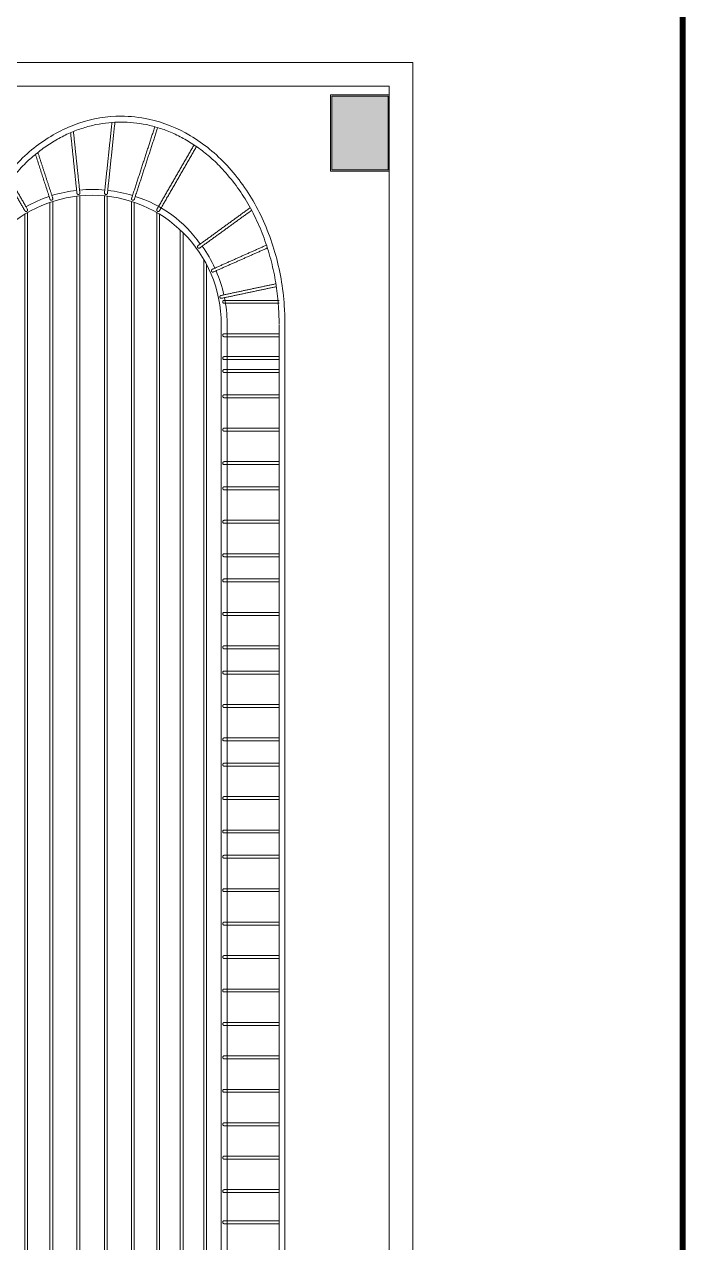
# Model space of a CAD drawing. Header units: millimetres. Extents: x 29001 to 40804, y -8833 to -5892.
# Drawn here: x 31378.9 to 31491.6, y -8398.9 to -8191.2 of the extents above; entities that cross this region are included whole.
import ezdxf

# ---------------------------------------------------------------- set-up
doc = ezdxf.new("R2010")
doc.units = ezdxf.units.MM
doc.linetypes.add('ACAD_ISO03W100', pattern=[30, 12, -18])
doc.linetypes.add('MAVIBAHCE XREF$0$DASHDOT', pattern=[1, 0.5, -0.25, 0, -0.25])
doc.layers.get('0').update_dxf_attribs({"lineweight": 0})
for name, color, linetype, lineweight in [('xxx_Auto_Tefris_Silik', 252, 'Continuous', 0), ('xxx_Auto_Tefris_Tefris', 32, 'Continuous', 0), ('xxx_Auto_Yardimci_Isaret Genel', 51, 'Continuous', 0)]:
    doc.layers.add(name, color=color, linetype=linetype, lineweight=lineweight)

# ---------------------------------------------------------------- blocks, each defined once
blk = doc.blocks.new('TÜM LAYOOUT')
at = {"color": 116, "lineweight": 0, "true_color": 0x136734}
for points in [[(1796.26, -1873.45), (1796.26, -1879.96), (2296.26, -1879.96), (2296.26, -2326.45), (633.13, -2326.45), (633.13, -2358.95)], [(1800.26, -1873.45), (1800.26, -1875.96), (2300.26, -1875.96), (2300.26, -2330.45), (637.13, -2330.45), (637.13, -2358.95)]]:
    blk.add_lwpolyline(points, dxfattribs=at)
at = {"layer": 'xxx_Auto_Yardimci_Isaret Genel', "linetype": 'MAVIBAHCE XREF$0$DASHDOT', "lineweight": 0, "ltscale": 50, "const_width": 1}
blk.add_lwpolyline([(0, -124.45), (2346.26, -124.45), (2346.26, -2358.95), (0, -2358.95)], close=True, dxfattribs=at)
blk = doc.blocks.new('tente kolon')
at = {"true_color": 0x454545}
h = blk.add_hatch(color=250, dxfattribs=at)
h.dxf.hatch_style = 1
h.paths.add_polyline_path([(-9.8, -0.2), (-9.8, -12.8), (-0.2, -12.8), (-0.2, -0.2)])
blk.add_lwpolyline([(-10, 0), (-10, -13), (0, -13), (0, 0), (-10, 0)])
blk.add_lwpolyline([(-9.8, -0.2), (-9.8, -12.8), (-0.2, -12.8), (-0.2, -0.2)], close=True)
blk = doc.blocks.new('MOBİLYALAR')
at = {"color": 240, "linetype": 'ACAD_ISO03W100', "lineweight": 0, "ltscale": 0.5, "true_color": 0xed1f24}
for p, q in [((1506.26, -1879.96), (2296.26, -1879.96)), ((2296.26, -1881.46), (2296.26, -2326.45)), ((2296.26, -1881.46), (2296.26, -2326.45))]:
    blk.add_line(p, q, dxfattribs=at)
at = {"layer": 'xxx_Auto_Tefris_Silik'}
for p, q in [((2243.02, -1898.15), (2243.02, -1898.18)), ((2238.41, -1899.79), (2238.41, -2291.62)), ((2238.89, -1899.63), (2238.89, -2291.78)), ((2243.02, -1898.73), (2243.02, -2292.68)), ((2243.49, -1898.68), (2243.49, -2292.73)), ((2247.72, -1898.68), (2247.72, -2292.74)), ((2248.2, -1898.73), (2248.2, -2292.69)), ((2252.32, -1899.62), (2252.32, -2291.79)), ((2252.8, -1899.78), (2252.8, -2291.63)), ((2234.14, -1901.81), (2234.14, -2289.61)), ((2234.62, -1901.53), (2234.62, -2289.89)), ((2256.64, -1901.53), (2256.64, -2289.88)), ((2257.11, -1901.82), (2257.11, -2289.6)), ((2260.64, -1904.5), (2260.64, -2286.92)), ((2261.11, -1904.96), (2261.11, -2286.46)), ((2264.64, -1909.51), (2264.64, -2281.9)), ((2265.11, -1910.37), (2265.11, -2281.04))]:
    blk.add_line(p, q, dxfattribs=at)
for points, knots in [([(2242.42, -1887.71), (2242.97, -1892.94), (2243.52, -1898.17), (2243.54, -1898.42), (2243.3, -1898.45), (2243.05, -1898.48), (2243.02, -1898.23), (2242.48, -1893.07), (2241.94, -1887.91)], [0, 0, 0, 10.523754, 10.523754, 10.916453, 10.916453, 11.309152, 11.309152, 21.682649, 21.682649, 21.682649]), ([(2249.49, -1886.13), (2248.86, -1892.18), (2248.22, -1898.23), (2248.2, -1898.48), (2247.95, -1898.45), (2247.7, -1898.42), (2247.72, -1898.17), (2248.36, -1892.17), (2248.99, -1886.16)], [0, 0, 0, 12.167907, 12.167907, 12.560607, 12.560607, 12.953306, 12.953306, 25.036968, 25.036968, 25.036968]), ([(2256.78, -1887.04), (2254.8, -1893.15), (2252.81, -1899.26), (2252.73, -1899.49), (2252.5, -1899.42), (2252.26, -1899.34), (2252.34, -1899.1), (2254.32, -1893), (2256.3, -1886.9)], [0, 0, 0, 12.849133, 12.849133, 13.241832, 13.241832, 13.634531, 13.634531, 26.468787, 26.468787, 26.468787]), ([(2236.36, -1891.27), (2237.63, -1895.19), (2238.91, -1899.1), (2238.98, -1899.34), (2238.75, -1899.42), (2238.51, -1899.49), (2238.43, -1899.26), (2237.19, -1895.43), (2235.95, -1891.61)], [0, 0, 0, 8.232194, 8.232194, 8.624893, 8.624893, 9.017592, 9.017592, 17.057796, 17.057796, 17.057796]), ([(2263.4, -1890.28), (2260.24, -1895.75), (2257.09, -1901.22), (2256.96, -1901.43), (2256.75, -1901.31), (2256.53, -1901.18), (2256.65, -1900.97), (2259.82, -1895.48), (2262.99, -1890)], [0, 0, 0, 12.628439, 12.628439, 13.021139, 13.021139, 13.413838, 13.413838, 26.07952, 26.07952, 26.07952]), ([(2231.7, -1895.96), (2233.14, -1898.46), (2234.59, -1900.97), (2234.71, -1901.18), (2234.5, -1901.31), (2234.28, -1901.43), (2234.15, -1901.22), (2232.76, -1898.8), (2231.36, -1896.38)], [0, 0, 0, 5.7827, 5.7827, 6.175399, 6.175399, 6.568098, 6.568098, 12.149315, 12.149315, 12.149315]), ([(2272.79, -1901.15), (2268.38, -1904.35), (2263.97, -1907.55), (2263.77, -1907.7), (2263.62, -1907.5), (2263.47, -1907.3), (2263.68, -1907.15), (2268.11, -1903.93), (2272.55, -1900.7)], [0, 0, 0, 10.903723, 10.903723, 11.296422, 11.296422, 11.689121, 11.689121, 22.659097, 22.659097, 22.659097]), ([(2275.48, -1907.56), (2270.88, -1909.61), (2266.28, -1911.65), (2266.05, -1911.76), (2265.95, -1911.53), (2265.85, -1911.3), (2266.07, -1911.2), (2270.7, -1909.14), (2275.33, -1907.08)], [0, 0, 0, 10.075638, 10.075638, 10.468337, 10.468337, 10.861036, 10.861036, 20.989001, 20.989001, 20.989001]), ([(2277.01, -1914.16), (2272.34, -1915.15), (2267.68, -1916.14), (2267.44, -1916.2), (2267.38, -1915.95), (2267.33, -1915.71), (2267.58, -1915.66), (2272.25, -1914.66), (2276.93, -1913.67)], [0, 0, 0, 9.532977, 9.532977, 9.925677, 9.925677, 10.318376, 10.318376, 19.879785, 19.879785, 19.879785]), ([(2277.48, -1916.99), (2272.8, -1916.99), (2268.12, -1916.99), (2267.87, -1916.99), (2267.87, -1916.74), (2267.87, -1916.49), (2268.12, -1916.49), (2272.8, -1916.49), (2277.48, -1916.49)], [0, 0, 0, 9.355225, 9.355225, 9.747924, 9.747924, 10.140623, 10.140623, 19.495847, 19.495847, 19.495847]), ([(2277.48, -1922.69), (2272.8, -1922.69), (2268.12, -1922.69), (2267.87, -1922.69), (2267.87, -1922.44), (2267.87, -1922.19), (2268.12, -1922.19), (2272.8, -1922.19), (2277.48, -1922.19)], [0, 0, 0, 9.355225, 9.355225, 9.747924, 9.747924, 10.140623, 10.140623, 19.495847, 19.495847, 19.495847]), ([(2277.48, -1926.59), (2272.8, -1926.59), (2268.12, -1926.59), (2267.87, -1926.59), (2267.87, -1926.34), (2267.87, -1926.09), (2268.12, -1926.09), (2272.8, -1926.09), (2277.48, -1926.09)], [0, 0, 0, 9.355225, 9.355225, 9.747924, 9.747924, 10.140623, 10.140623, 19.495847, 19.495847, 19.495847]), ([(2277.48, -1928.79), (2272.8, -1928.79), (2268.12, -1928.79), (2267.87, -1928.79), (2267.87, -1928.54), (2267.87, -1928.29), (2268.12, -1928.29), (2272.8, -1928.29), (2277.48, -1928.29)], [0, 0, 0, 9.355225, 9.355225, 9.747924, 9.747924, 10.140623, 10.140623, 19.495847, 19.495847, 19.495847]), ([(2277.48, -1933.09), (2272.8, -1933.09), (2268.12, -1933.09), (2267.87, -1933.09), (2267.87, -1932.84), (2267.87, -1932.59), (2268.12, -1932.59), (2272.8, -1932.59), (2277.48, -1932.59)], [0, 0, 0, 9.355225, 9.355225, 9.747924, 9.747924, 10.140623, 10.140623, 19.495847, 19.495847, 19.495847]), ([(2277.48, -1938.79), (2272.8, -1938.79), (2268.12, -1938.79), (2267.87, -1938.79), (2267.87, -1938.54), (2267.87, -1938.29), (2268.12, -1938.29), (2272.8, -1938.29), (2277.48, -1938.29)], [0, 0, 0, 9.355225, 9.355225, 9.747924, 9.747924, 10.140623, 10.140623, 19.495847, 19.495847, 19.495847]), ([(2277.48, -1944.49), (2272.8, -1944.49), (2268.12, -1944.49), (2267.87, -1944.49), (2267.87, -1944.24), (2267.87, -1943.99), (2268.12, -1943.99), (2272.8, -1943.99), (2277.48, -1943.99)], [0, 0, 0, 9.355225, 9.355225, 9.747924, 9.747924, 10.140623, 10.140623, 19.495847, 19.495847, 19.495847]), ([(2277.48, -1948.79), (2272.8, -1948.79), (2268.12, -1948.79), (2267.87, -1948.79), (2267.87, -1948.54), (2267.87, -1948.29), (2268.12, -1948.29), (2272.8, -1948.29), (2277.48, -1948.29)], [0, 0, 0, 9.355225, 9.355225, 9.747924, 9.747924, 10.140623, 10.140623, 19.495847, 19.495847, 19.495847]), ([(2277.48, -1954.49), (2272.8, -1954.49), (2268.12, -1954.49), (2267.87, -1954.49), (2267.87, -1954.24), (2267.87, -1953.99), (2268.12, -1953.99), (2272.8, -1953.99), (2277.48, -1953.99)], [0, 0, 0, 9.355225, 9.355225, 9.747924, 9.747924, 10.140623, 10.140623, 19.495847, 19.495847, 19.495847]), ([(2277.48, -1960.19), (2272.8, -1960.19), (2268.12, -1960.19), (2267.87, -1960.19), (2267.87, -1959.94), (2267.87, -1959.69), (2268.12, -1959.69), (2272.8, -1959.69), (2277.48, -1959.69)], [0, 0, 0, 9.355225, 9.355225, 9.747924, 9.747924, 10.140623, 10.140623, 19.495847, 19.495847, 19.495847]), ([(2277.48, -1964.49), (2272.8, -1964.49), (2268.12, -1964.49), (2267.87, -1964.49), (2267.87, -1964.24), (2267.87, -1963.99), (2268.12, -1963.99), (2272.8, -1963.99), (2277.48, -1963.99)], [0, 0, 0, 9.355225, 9.355225, 9.747924, 9.747924, 10.140623, 10.140623, 19.495847, 19.495847, 19.495847]), ([(2277.48, -1970.19), (2272.8, -1970.19), (2268.12, -1970.19), (2267.87, -1970.19), (2267.87, -1969.94), (2267.87, -1969.69), (2268.12, -1969.69), (2272.8, -1969.69), (2277.48, -1969.69)], [0, 0, 0, 9.355225, 9.355225, 9.747924, 9.747924, 10.140623, 10.140623, 19.495847, 19.495847, 19.495847]), ([(2277.48, -1975.89), (2272.8, -1975.89), (2268.12, -1975.89), (2267.87, -1975.89), (2267.87, -1975.64), (2267.87, -1975.39), (2268.12, -1975.39), (2272.8, -1975.39), (2277.48, -1975.39)], [0, 0, 0, 9.355225, 9.355225, 9.747924, 9.747924, 10.140623, 10.140623, 19.495847, 19.495847, 19.495847]), ([(2277.48, -1980.19), (2272.8, -1980.19), (2268.12, -1980.19), (2267.87, -1980.19), (2267.87, -1979.94), (2267.87, -1979.69), (2268.12, -1979.69), (2272.8, -1979.69), (2277.48, -1979.69)], [0, 0, 0, 9.355225, 9.355225, 9.747924, 9.747924, 10.140623, 10.140623, 19.495847, 19.495847, 19.495847]), ([(2277.48, -1985.89), (2272.8, -1985.89), (2268.12, -1985.89), (2267.87, -1985.89), (2267.87, -1985.64), (2267.87, -1985.39), (2268.12, -1985.39), (2272.8, -1985.39), (2277.48, -1985.39)], [0, 0, 0, 9.355225, 9.355225, 9.747924, 9.747924, 10.140623, 10.140623, 19.495847, 19.495847, 19.495847]), ([(2277.48, -1991.59), (2272.8, -1991.59), (2268.12, -1991.59), (2267.87, -1991.59), (2267.87, -1991.34), (2267.87, -1991.09), (2268.12, -1991.09), (2272.8, -1991.09), (2277.48, -1991.09)], [0, 0, 0, 9.355225, 9.355225, 9.747924, 9.747924, 10.140623, 10.140623, 19.495847, 19.495847, 19.495847]), ([(2277.48, -1995.89), (2272.8, -1995.89), (2268.12, -1995.89), (2267.87, -1995.89), (2267.87, -1995.64), (2267.87, -1995.39), (2268.12, -1995.39), (2272.8, -1995.39), (2277.48, -1995.39)], [0, 0, 0, 9.355225, 9.355225, 9.747924, 9.747924, 10.140623, 10.140623, 19.495847, 19.495847, 19.495847]), ([(2277.48, -2001.59), (2272.8, -2001.59), (2268.12, -2001.59), (2267.87, -2001.59), (2267.87, -2001.34), (2267.87, -2001.09), (2268.12, -2001.09), (2272.8, -2001.09), (2277.48, -2001.09)], [0, 0, 0, 9.355225, 9.355225, 9.747924, 9.747924, 10.140623, 10.140623, 19.495847, 19.495847, 19.495847]), ([(2277.48, -2007.29), (2272.8, -2007.29), (2268.12, -2007.29), (2267.87, -2007.29), (2267.87, -2007.04), (2267.87, -2006.79), (2268.12, -2006.79), (2272.8, -2006.79), (2277.48, -2006.79)], [0, 0, 0, 9.355225, 9.355225, 9.747924, 9.747924, 10.140623, 10.140623, 19.495847, 19.495847, 19.495847]), ([(2277.48, -2011.59), (2272.8, -2011.59), (2268.12, -2011.59), (2267.87, -2011.59), (2267.87, -2011.34), (2267.87, -2011.09), (2268.12, -2011.09), (2272.8, -2011.09), (2277.48, -2011.09)], [0, 0, 0, 9.355225, 9.355225, 9.747924, 9.747924, 10.140623, 10.140623, 19.495847, 19.495847, 19.495847]), ([(2277.48, -2017.29), (2272.8, -2017.29), (2268.12, -2017.29), (2267.87, -2017.29), (2267.87, -2017.04), (2267.87, -2016.79), (2268.12, -2016.79), (2272.8, -2016.79), (2277.48, -2016.79)], [0, 0, 0, 9.355225, 9.355225, 9.747924, 9.747924, 10.140623, 10.140623, 19.495847, 19.495847, 19.495847]), ([(2277.48, -2022.99), (2272.8, -2022.99), (2268.12, -2022.99), (2267.87, -2022.99), (2267.87, -2022.74), (2267.87, -2022.49), (2268.12, -2022.49), (2272.8, -2022.49), (2277.48, -2022.49)], [0, 0, 0, 9.355225, 9.355225, 9.747924, 9.747924, 10.140623, 10.140623, 19.495847, 19.495847, 19.495847]), ([(2277.48, -2028.69), (2272.8, -2028.69), (2268.12, -2028.69), (2267.87, -2028.69), (2267.87, -2028.44), (2267.87, -2028.19), (2268.12, -2028.19), (2272.8, -2028.19), (2277.48, -2028.19)], [0, 0, 0, 9.355225, 9.355225, 9.747924, 9.747924, 10.140623, 10.140623, 19.495847, 19.495847, 19.495847]), ([(2277.48, -2034.39), (2272.8, -2034.39), (2268.12, -2034.39), (2267.87, -2034.39), (2267.87, -2034.14), (2267.87, -2033.89), (2268.12, -2033.89), (2272.8, -2033.89), (2277.48, -2033.89)], [0, 0, 0, 9.355225, 9.355225, 9.747924, 9.747924, 10.140623, 10.140623, 19.495847, 19.495847, 19.495847]), ([(2277.48, -2040.09), (2272.8, -2040.09), (2268.12, -2040.09), (2267.87, -2040.09), (2267.87, -2039.84), (2267.87, -2039.59), (2268.12, -2039.59), (2272.8, -2039.59), (2277.48, -2039.59)], [0, 0, 0, 9.355225, 9.355225, 9.747924, 9.747924, 10.140623, 10.140623, 19.495847, 19.495847, 19.495847]), ([(2277.48, -2045.79), (2272.8, -2045.79), (2268.12, -2045.79), (2267.87, -2045.79), (2267.87, -2045.54), (2267.87, -2045.29), (2268.12, -2045.29), (2272.8, -2045.29), (2277.48, -2045.29)], [0, 0, 0, 9.355225, 9.355225, 9.747924, 9.747924, 10.140623, 10.140623, 19.495847, 19.495847, 19.495847]), ([(2277.48, -2051.49), (2272.8, -2051.49), (2268.12, -2051.49), (2267.87, -2051.49), (2267.87, -2051.24), (2267.87, -2050.99), (2268.12, -2050.99), (2272.8, -2050.99), (2277.48, -2050.99)], [0, 0, 0, 9.355225, 9.355225, 9.747924, 9.747924, 10.140623, 10.140623, 19.495847, 19.495847, 19.495847]), ([(2277.48, -2057.19), (2272.8, -2057.19), (2268.12, -2057.19), (2267.87, -2057.19), (2267.87, -2056.94), (2267.87, -2056.69), (2268.12, -2056.69), (2272.8, -2056.69), (2277.48, -2056.69)], [0, 0, 0, 9.355225, 9.355225, 9.747924, 9.747924, 10.140623, 10.140623, 19.495847, 19.495847, 19.495847]), ([(2277.48, -2062.89), (2272.8, -2062.89), (2268.12, -2062.89), (2267.87, -2062.89), (2267.87, -2062.64), (2267.87, -2062.39), (2268.12, -2062.39), (2272.8, -2062.39), (2277.48, -2062.39)], [0, 0, 0, 9.355225, 9.355225, 9.747924, 9.747924, 10.140623, 10.140623, 19.495847, 19.495847, 19.495847]), ([(2277.48, -2068.59), (2272.8, -2068.59), (2268.12, -2068.59), (2267.87, -2068.59), (2267.87, -2068.34), (2267.87, -2068.09), (2268.12, -2068.09), (2272.8, -2068.09), (2277.48, -2068.09)], [0, 0, 0, 9.355225, 9.355225, 9.747924, 9.747924, 10.140623, 10.140623, 19.495847, 19.495847, 19.495847]), ([(2277.48, -2073.89), (2272.8, -2073.89), (2268.12, -2073.89), (2267.87, -2073.89), (2267.87, -2073.64), (2267.87, -2073.39), (2268.12, -2073.39), (2272.8, -2073.39), (2277.48, -2073.39)], [0, 0, 0, 9.355225, 9.355225, 9.747924, 9.747924, 10.140623, 10.140623, 19.495847, 19.495847, 19.495847])]:
    blk.add_rational_spline(points, [1, 1, 1, 0.707106781187, 1, 0.707106781187, 1, 1, 1], degree=2, knots=knots, dxfattribs=at)
at = {"layer": 'xxx_Auto_Tefris_Tefris'}
for p, q in [((2267.62, -1920.58), (2267.62, -2270.84)), ((2268.62, -1920.33), (2268.62, -2270.59))]:
    blk.add_line(p, q, dxfattribs=at)
for points in [[(2277.48, -1920.73), (2277.48, -2270.99)], [(2278.48, -1920.58), (2278.48, -2270.84)]]:
    blk.add_lwpolyline(points, dxfattribs=at)
for centre, radius, start, end in [((2245.62, -1920.58), 23, 96.6228, 107.3772), ((2245.62, -1920.58), 23, 84.6228, 95.3772), ((2245.62, -1920.58), 23, 72.6228, 83.3772), ((2245.62, -1920.58), 22, 0, 180), ((2245.62, -1920.58), 23, 108.6228, 119.3772), ((2246.8, -1918.72), 20.87, 34.4749, 72.8219), ((2245.62, -1920.58), 23, 24.6228, 35.3772), ((2245.62, -1920.58), 23, 12.6228, 23.3772), ((2245.62, -1920.58), 23, 0.6228, 11.3772)]:
    blk.add_arc(centre, radius, start, end, dxfattribs=at)
blk.add_open_spline([(2222.62, -1920.58), (2222.62, -1917.66), (2222.9, -1914.75), (2224.06, -1908.88), (2224.98, -1905.95), (2227.4, -1900.48), (2228.89, -1897.95), (2232.36, -1893.46), (2234.33, -1891.51), (2238.63, -1888.33), (2240.95, -1887.1), (2245.7, -1885.5), (2248.13, -1885.1), (2250.55, -1885.1), (2252.12, -1885.1), (2253.69, -1885.27), (2257.71, -1886.14), (2260.12, -1887.09), (2264.63, -1889.77), (2266.74, -1891.49), (2270.52, -1895.56), (2272.19, -1897.92), (2274.98, -1903.09), (2276.1, -1905.91), (2277.73, -1911.83), (2278.23, -1914.92), (2278.45, -1918.88), (2278.48, -1919.73), (2278.48, -1920.58)], degree=3, knots=[4.712389, 4.712389, 4.712389, 4.712389, 4.960422, 4.960422, 5.226706, 5.226706, 5.492989, 5.492989, 5.759273, 5.759273, 6.025556, 6.025556, 6.283185, 6.283185, 6.283185, 6.450503, 6.450503, 6.716786, 6.716786, 6.98307, 6.98307, 7.249353, 7.249353, 7.515637, 7.515637, 7.781921, 7.781921, 7.853982, 7.853982, 7.853982, 7.853982], dxfattribs=at)
blk.add_rational_spline([(2223.62, -1920.58), (2223.62, -1886.1), (2250.55, -1886.1), (2277.48, -1886.1), (2277.48, -1920.58)], [1, 0.707106781187, 1, 0.707106781187, 1], degree=2, knots=[4.712389, 4.712389, 4.712389, 6.283185, 6.283185, 7.853982, 7.853982, 7.853982], dxfattribs=at)
at = {"lineweight": 0}
blk.add_blockref('tente kolon', (2296.26, -1881.46), dxfattribs=at)
blk.add_blockref('tente kolon', (2296.26, -1881.46), dxfattribs=at)

msp = doc.modelspace()

# ---------------------------------------------------------------- block references
at = {"color": 6}
msp.add_blockref('TÜM LAYOOUT', (29144.79, -6321.8), dxfattribs=at)

# ---------------------------------------------------------------- next in the draw order: block references
msp.add_blockref('MOBİLYALAR', (29144.79, -6321.8), dxfattribs=at)

doc.saveas('drawing.dxf')
